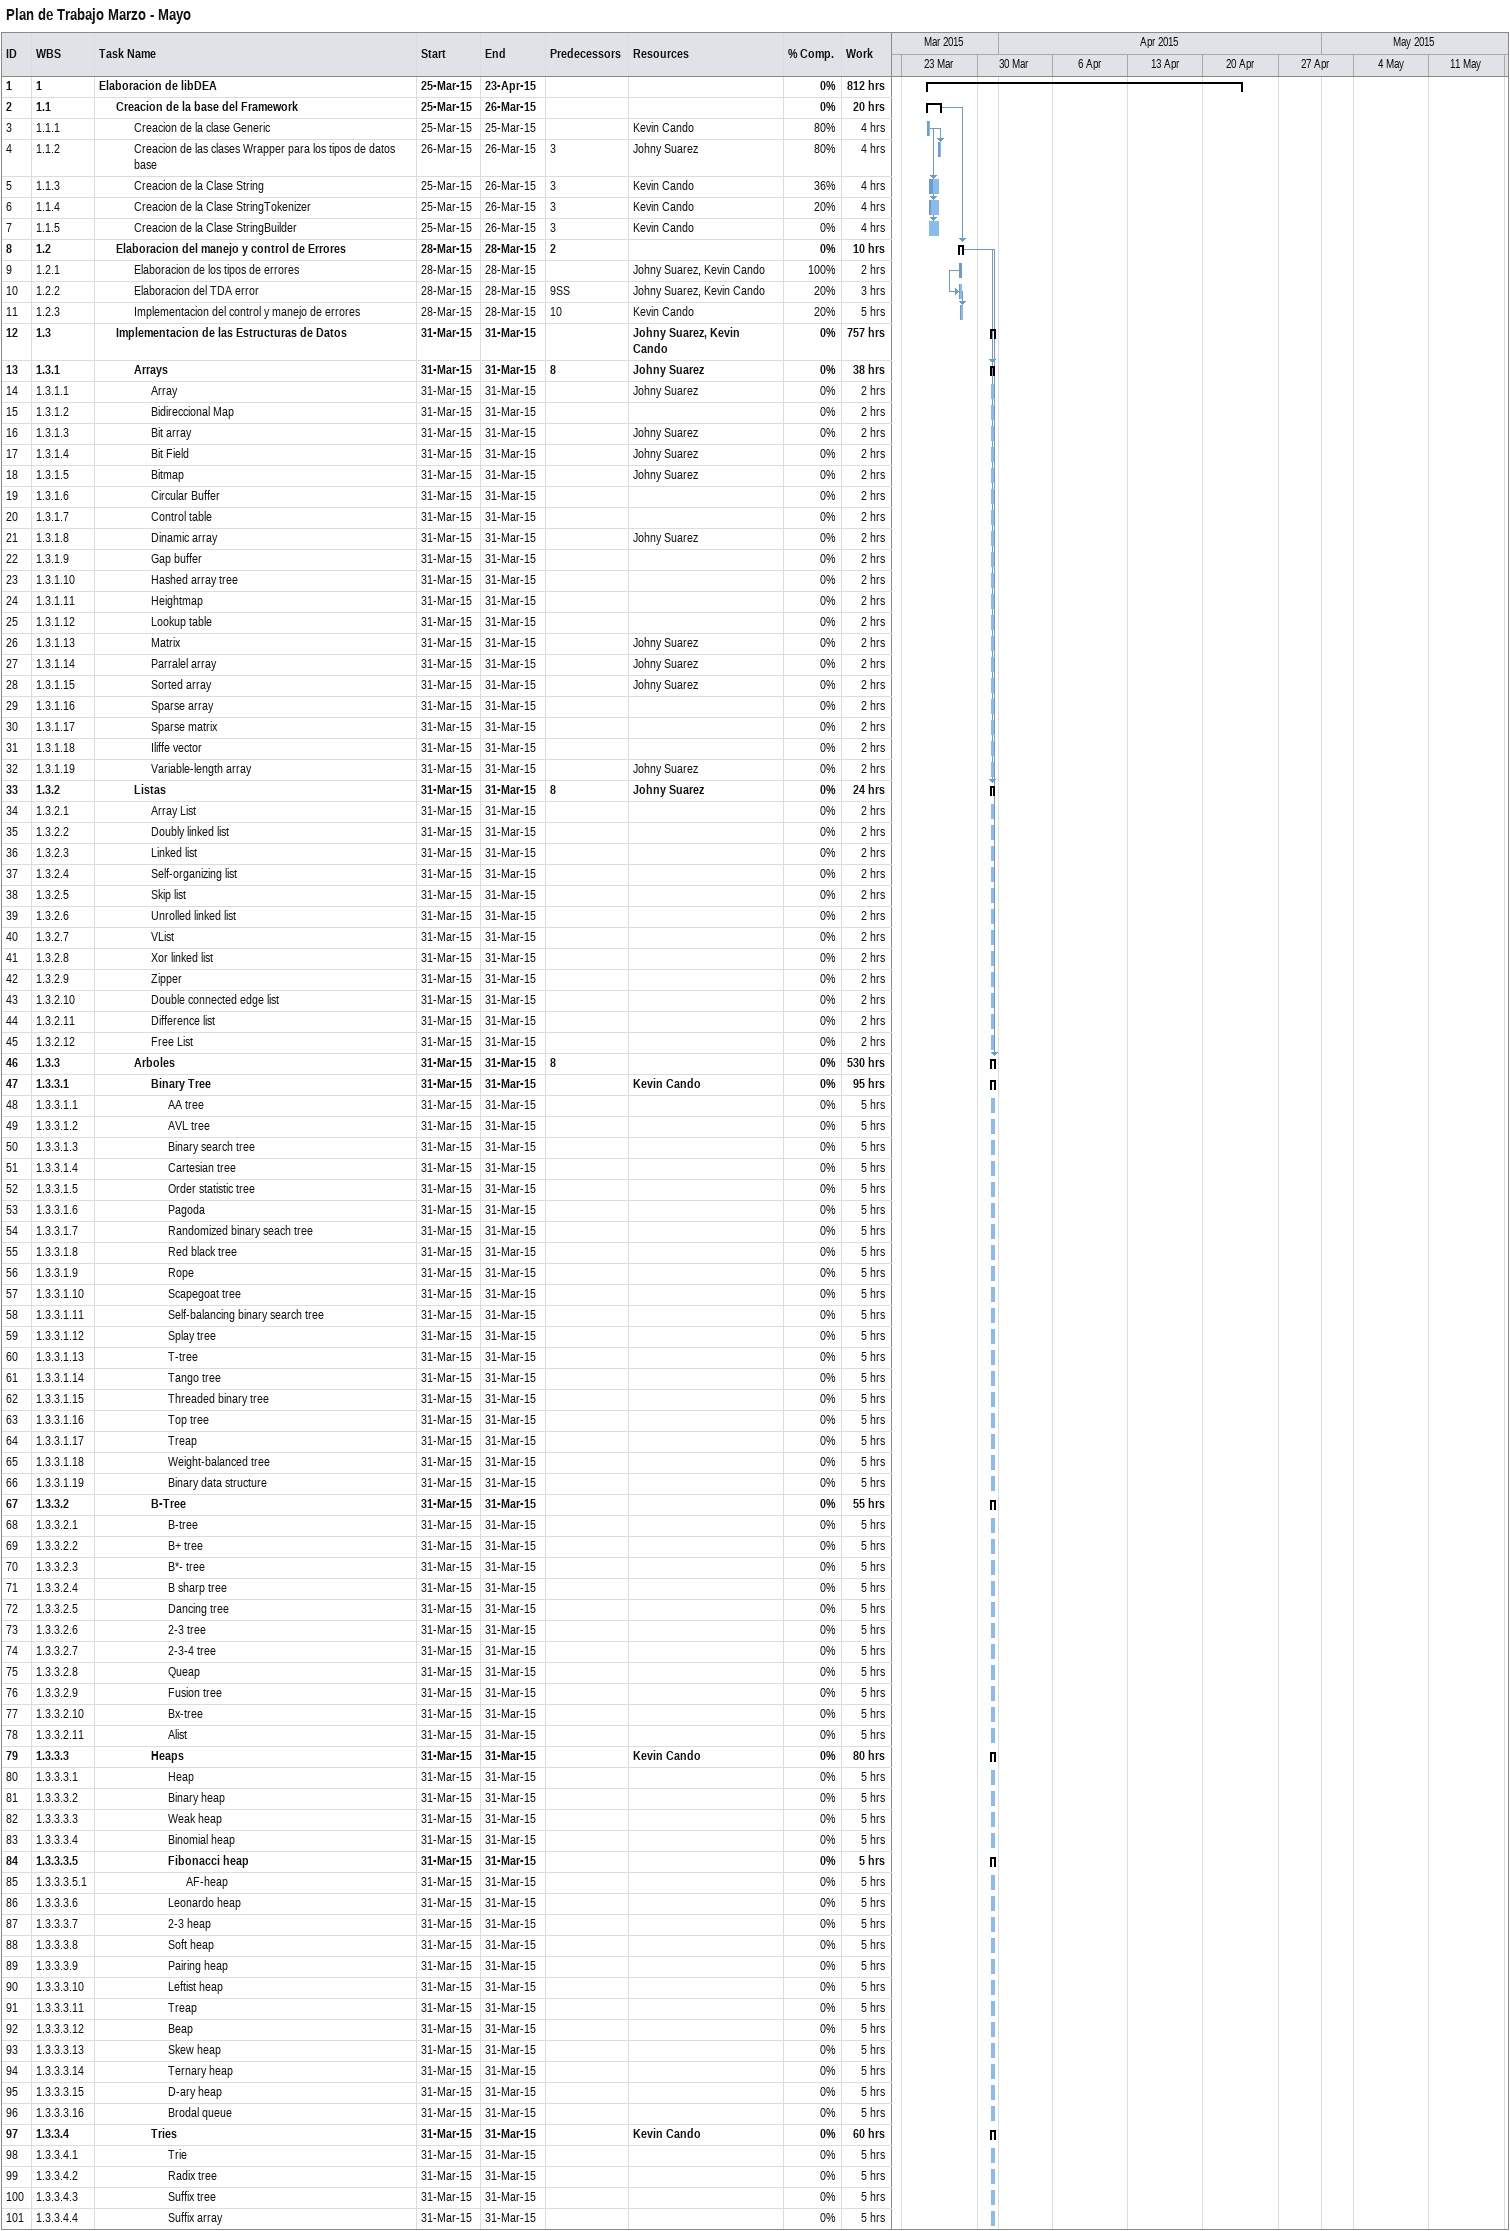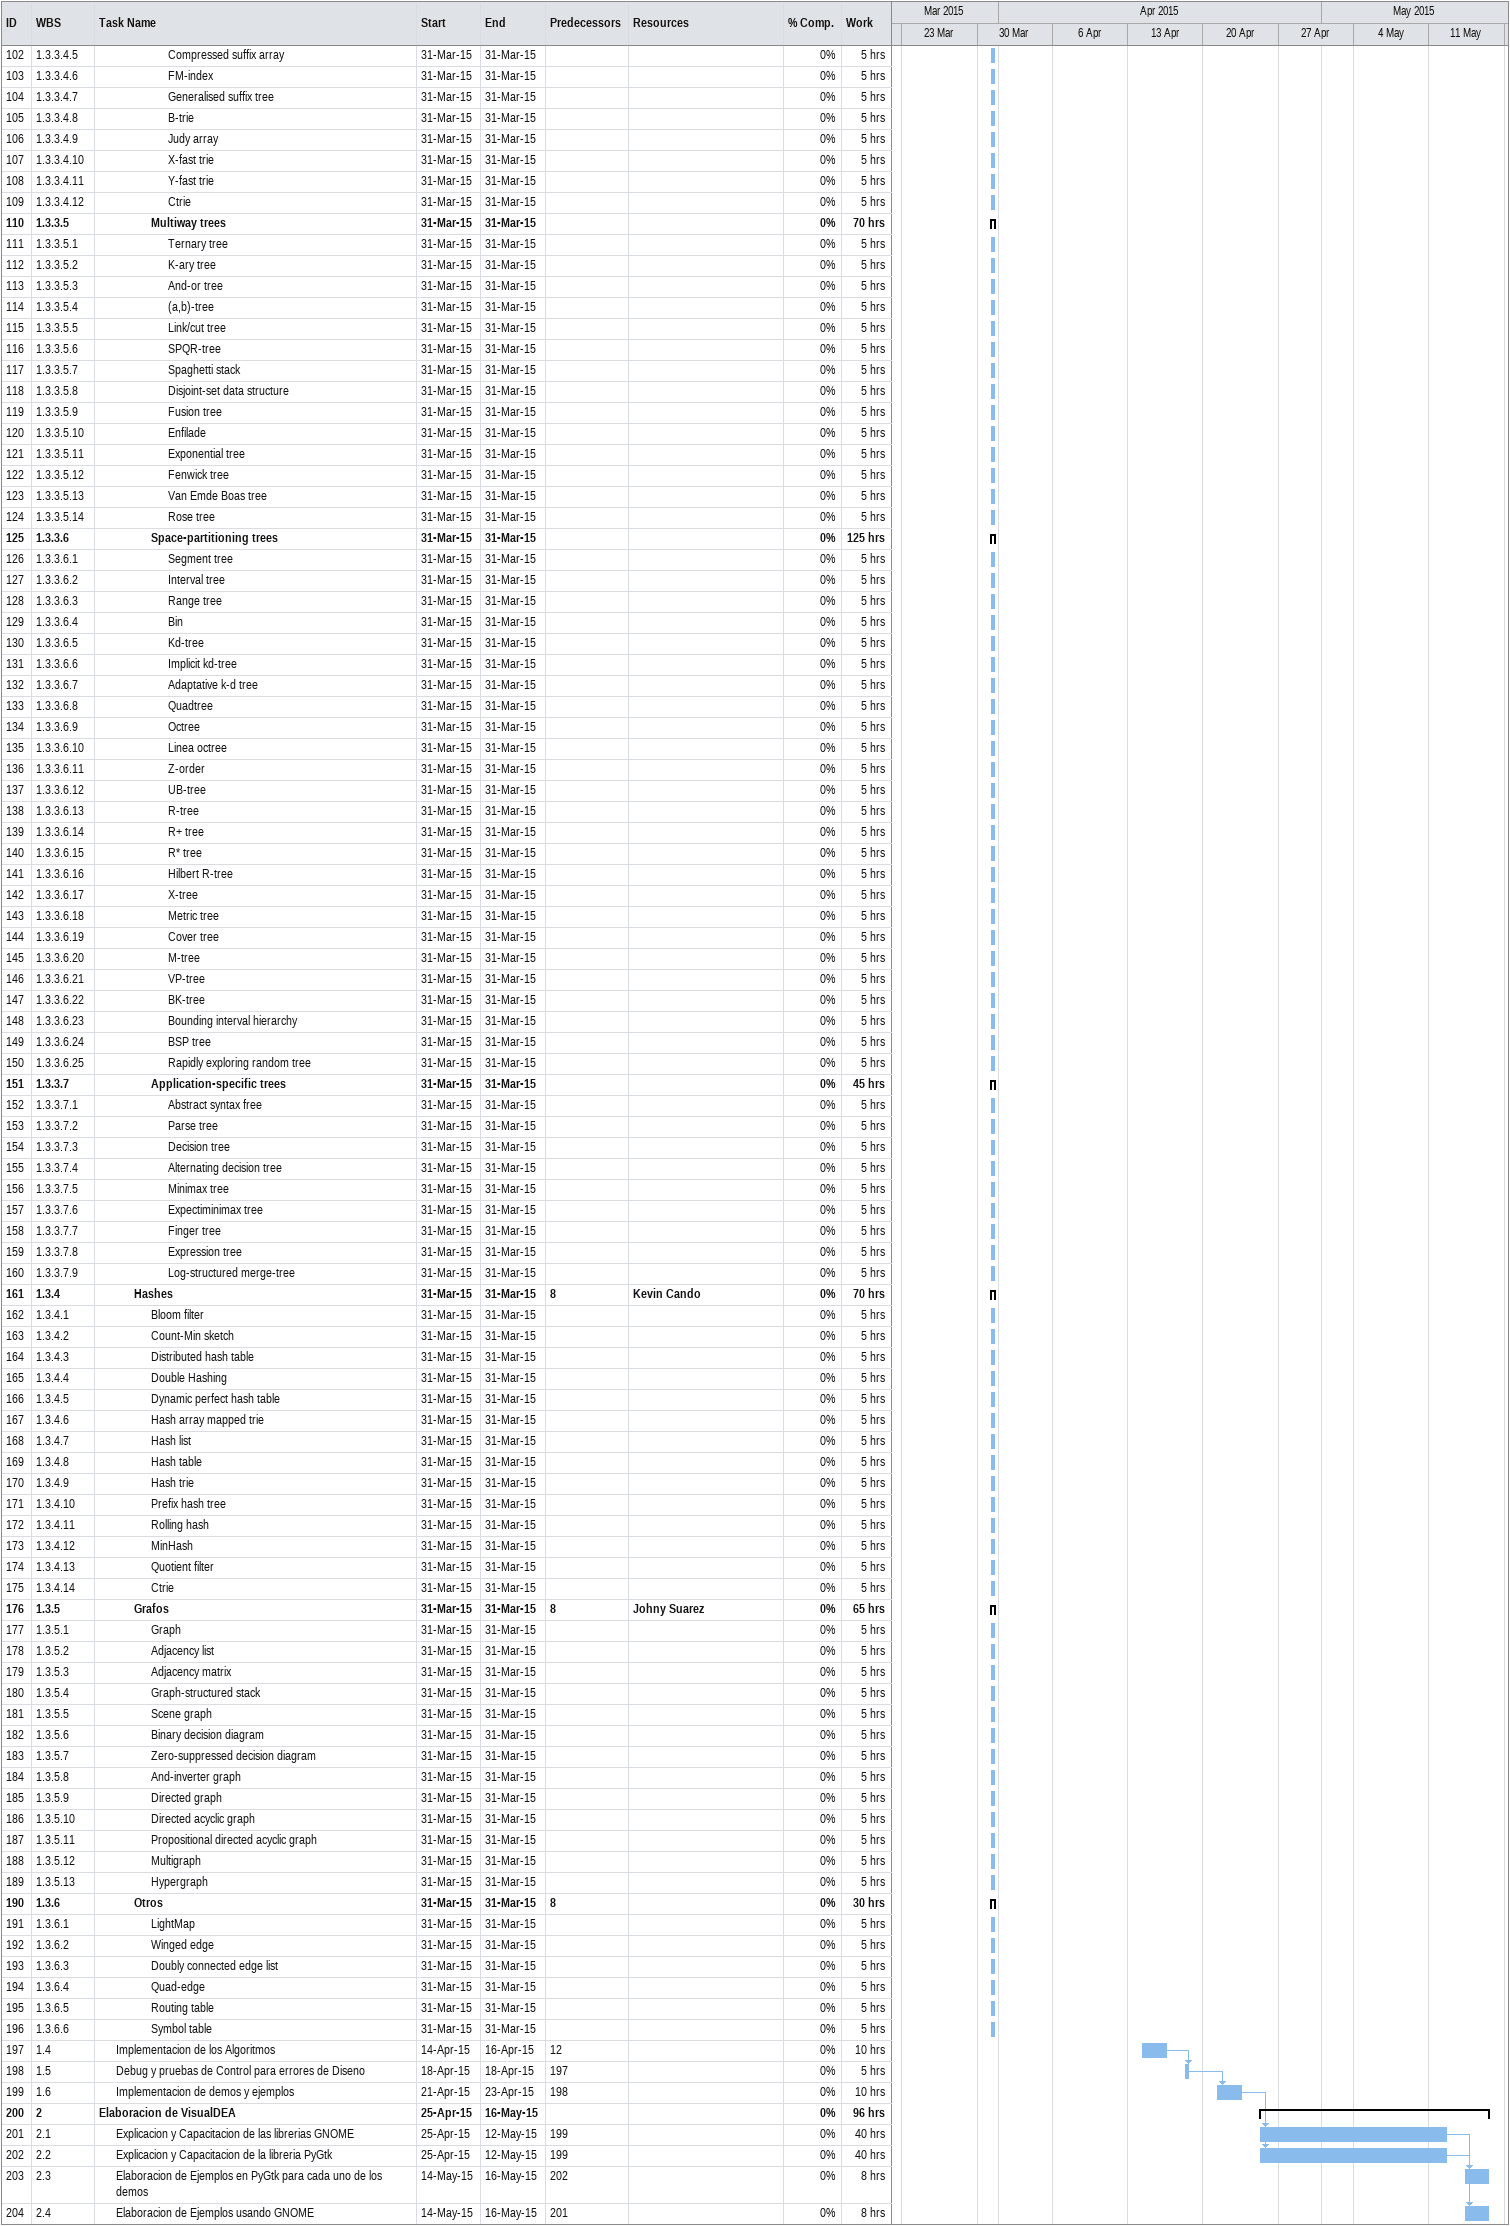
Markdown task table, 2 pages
Plan de Trabajo Marzo - Mayo

| ID | WBS | Task | Start | Finish | Predecessors | Resources | % complete | Work (h) |
|---|---|---|---|---|---|---|---|---|
| 1 | 1 | **Elaboracion de libDEA** | 2015-03-25 | 2015-04-23 |  |  | 0 | 812 |
| 2 | 1.1 | **Creacion de la base del Framework** | 2015-03-25 | 2015-03-26 |  |  | 0 | 20 |
| 3 | 1.1.1 | Creacion de la clase Generic | 2015-03-25 | 2015-03-25 |  | Kevin Cando | 80 | 4 |
| 4 | 1.1.2 | Creacion de las clases Wrapper para los tipos de datos base | 2015-03-26 | 2015-03-26 | 3 | Johny Suarez | 80 | 4 |
| 5 | 1.1.3 | Creacion de la Clase String | 2015-03-25 | 2015-03-26 | 3 | Kevin Cando | 36 | 4 |
| 6 | 1.1.4 | Creacion de la Clase StringTokenizer | 2015-03-25 | 2015-03-26 | 3 | Kevin Cando | 20 | 4 |
| 7 | 1.1.5 | Creacion de la Clase StringBuilder | 2015-03-25 | 2015-03-26 | 3 | Kevin Cando | 0 | 4 |
| 8 | 1.2 | **Elaboracion del manejo y control de Errores** | 2015-03-28 | 2015-03-28 | 2 |  | 0 | 10 |
| 9 | 1.2.1 | Elaboracion de los tipos de errores | 2015-03-28 | 2015-03-28 |  | Johny Suarez, Kevin Cando | 100 | 2 |
| 10 | 1.2.2 | Elaboracion del TDA error | 2015-03-28 | 2015-03-28 | 9SS | Johny Suarez, Kevin Cando | 20 | 3 |
| 11 | 1.2.3 | Implementacion del control y manejo de errores | 2015-03-28 | 2015-03-28 | 10 | Kevin Cando | 20 | 5 |
| 12 | 1.3 | **Implementacion de las Estructuras de Datos** | 2015-03-31 | 2015-03-31 |  | Johny Suarez, Kevin Cando | 0 | 757 |
| 13 | 1.3.1 | **Arrays** | 2015-03-31 | 2015-03-31 | 8 | Johny Suarez | 0 | 38 |
| 14 | 1.3.1.1 | Array | 2015-03-31 | 2015-03-31 |  | Johny Suarez | 0 | 2 |
| 15 | 1.3.1.2 | Bidireccional Map | 2015-03-31 | 2015-03-31 |  |  | 0 | 2 |
| 16 | 1.3.1.3 | Bit array | 2015-03-31 | 2015-03-31 |  | Johny Suarez | 0 | 2 |
| 17 | 1.3.1.4 | Bit Field | 2015-03-31 | 2015-03-31 |  | Johny Suarez | 0 | 2 |
| 18 | 1.3.1.5 | Bitmap | 2015-03-31 | 2015-03-31 |  | Johny Suarez | 0 | 2 |
| 19 | 1.3.1.6 | Circular Buffer | 2015-03-31 | 2015-03-31 |  |  | 0 | 2 |
| 20 | 1.3.1.7 | Control table | 2015-03-31 | 2015-03-31 |  |  | 0 | 2 |
| 21 | 1.3.1.8 | Dinamic array | 2015-03-31 | 2015-03-31 |  | Johny Suarez | 0 | 2 |
| 22 | 1.3.1.9 | Gap buffer | 2015-03-31 | 2015-03-31 |  |  | 0 | 2 |
| 23 | 1.3.1.10 | Hashed array tree | 2015-03-31 | 2015-03-31 |  |  | 0 | 2 |
| 24 | 1.3.1.11 | Heightmap | 2015-03-31 | 2015-03-31 |  |  | 0 | 2 |
| 25 | 1.3.1.12 | Lookup table | 2015-03-31 | 2015-03-31 |  |  | 0 | 2 |
| 26 | 1.3.1.13 | Matrix | 2015-03-31 | 2015-03-31 |  | Johny Suarez | 0 | 2 |
| 27 | 1.3.1.14 | Parralel array | 2015-03-31 | 2015-03-31 |  | Johny Suarez | 0 | 2 |
| 28 | 1.3.1.15 | Sorted array | 2015-03-31 | 2015-03-31 |  | Johny Suarez | 0 | 2 |
| 29 | 1.3.1.16 | Sparse array | 2015-03-31 | 2015-03-31 |  |  | 0 | 2 |
| 30 | 1.3.1.17 | Sparse matrix | 2015-03-31 | 2015-03-31 |  |  | 0 | 2 |
| 31 | 1.3.1.18 | Iliffe vector | 2015-03-31 | 2015-03-31 |  |  | 0 | 2 |
| 32 | 1.3.1.19 | Variable-length array | 2015-03-31 | 2015-03-31 |  | Johny Suarez | 0 | 2 |
| 33 | 1.3.2 | **Listas** | 2015-03-31 | 2015-03-31 | 8 | Johny Suarez | 0 | 24 |
| 34 | 1.3.2.1 | Array List | 2015-03-31 | 2015-03-31 |  |  | 0 | 2 |
| 35 | 1.3.2.2 | Doubly linked list | 2015-03-31 | 2015-03-31 |  |  | 0 | 2 |
| 36 | 1.3.2.3 | Linked list | 2015-03-31 | 2015-03-31 |  |  | 0 | 2 |
| 37 | 1.3.2.4 | Self-organizing list | 2015-03-31 | 2015-03-31 |  |  | 0 | 2 |
| 38 | 1.3.2.5 | Skip list | 2015-03-31 | 2015-03-31 |  |  | 0 | 2 |
| 39 | 1.3.2.6 | Unrolled linked list | 2015-03-31 | 2015-03-31 |  |  | 0 | 2 |
| 40 | 1.3.2.7 | VList | 2015-03-31 | 2015-03-31 |  |  | 0 | 2 |
| 41 | 1.3.2.8 | Xor linked list | 2015-03-31 | 2015-03-31 |  |  | 0 | 2 |
| 42 | 1.3.2.9 | Zipper | 2015-03-31 | 2015-03-31 |  |  | 0 | 2 |
| 43 | 1.3.2.10 | Double connected edge list | 2015-03-31 | 2015-03-31 |  |  | 0 | 2 |
| 44 | 1.3.2.11 | Difference list | 2015-03-31 | 2015-03-31 |  |  | 0 | 2 |
| 45 | 1.3.2.12 | Free List | 2015-03-31 | 2015-03-31 |  |  | 0 | 2 |
| 46 | 1.3.3 | **Arboles** | 2015-03-31 | 2015-03-31 | 8 |  | 0 | 530 |
| 47 | 1.3.3.1 | **Binary Tree** | 2015-03-31 | 2015-03-31 |  | Kevin Cando | 0 | 95 |
| 48 | 1.3.3.1.1 | AA tree | 2015-03-31 | 2015-03-31 |  |  | 0 | 5 |
| 49 | 1.3.3.1.2 | AVL tree | 2015-03-31 | 2015-03-31 |  |  | 0 | 5 |
| 50 | 1.3.3.1.3 | Binary search tree | 2015-03-31 | 2015-03-31 |  |  | 0 | 5 |
| 51 | 1.3.3.1.4 | Cartesian tree | 2015-03-31 | 2015-03-31 |  |  | 0 | 5 |
| 52 | 1.3.3.1.5 | Order statistic tree | 2015-03-31 | 2015-03-31 |  |  | 0 | 5 |
| 53 | 1.3.3.1.6 | Pagoda | 2015-03-31 | 2015-03-31 |  |  | 0 | 5 |
| 54 | 1.3.3.1.7 | Randomized binary seach tree | 2015-03-31 | 2015-03-31 |  |  | 0 | 5 |
| 55 | 1.3.3.1.8 | Red black tree | 2015-03-31 | 2015-03-31 |  |  | 0 | 5 |
| 56 | 1.3.3.1.9 | Rope | 2015-03-31 | 2015-03-31 |  |  | 0 | 5 |
| 57 | 1.3.3.1.10 | Scapegoat tree | 2015-03-31 | 2015-03-31 |  |  | 0 | 5 |
| 58 | 1.3.3.1.11 | Self-balancing binary search tree | 2015-03-31 | 2015-03-31 |  |  | 0 | 5 |
| 59 | 1.3.3.1.12 | Splay tree | 2015-03-31 | 2015-03-31 |  |  | 0 | 5 |
| 60 | 1.3.3.1.13 | T-tree | 2015-03-31 | 2015-03-31 |  |  | 0 | 5 |
| 61 | 1.3.3.1.14 | Tango tree | 2015-03-31 | 2015-03-31 |  |  | 0 | 5 |
| 62 | 1.3.3.1.15 | Threaded binary tree | 2015-03-31 | 2015-03-31 |  |  | 0 | 5 |
| 63 | 1.3.3.1.16 | Top tree | 2015-03-31 | 2015-03-31 |  |  | 0 | 5 |
| 64 | 1.3.3.1.17 | Treap | 2015-03-31 | 2015-03-31 |  |  | 0 | 5 |
| 65 | 1.3.3.1.18 | Weight-balanced tree | 2015-03-31 | 2015-03-31 |  |  | 0 | 5 |
| 66 | 1.3.3.1.19 | Binary data structure | 2015-03-31 | 2015-03-31 |  |  | 0 | 5 |
| 67 | 1.3.3.2 | **B-Tree** | 2015-03-31 | 2015-03-31 |  |  | 0 | 55 |
| 68 | 1.3.3.2.1 | B-tree | 2015-03-31 | 2015-03-31 |  |  | 0 | 5 |
| 69 | 1.3.3.2.2 | B+ tree | 2015-03-31 | 2015-03-31 |  |  | 0 | 5 |
| 70 | 1.3.3.2.3 | B*- tree | 2015-03-31 | 2015-03-31 |  |  | 0 | 5 |
| 71 | 1.3.3.2.4 | B sharp tree | 2015-03-31 | 2015-03-31 |  |  | 0 | 5 |
| 72 | 1.3.3.2.5 | Dancing tree | 2015-03-31 | 2015-03-31 |  |  | 0 | 5 |
| 73 | 1.3.3.2.6 | 2-3 tree | 2015-03-31 | 2015-03-31 |  |  | 0 | 5 |
| 74 | 1.3.3.2.7 | 2-3-4 tree | 2015-03-31 | 2015-03-31 |  |  | 0 | 5 |
| 75 | 1.3.3.2.8 | Queap | 2015-03-31 | 2015-03-31 |  |  | 0 | 5 |
| 76 | 1.3.3.2.9 | Fusion tree | 2015-03-31 | 2015-03-31 |  |  | 0 | 5 |
| 77 | 1.3.3.2.10 | Bx-tree | 2015-03-31 | 2015-03-31 |  |  | 0 | 5 |
| 78 | 1.3.3.2.11 | Alist | 2015-03-31 | 2015-03-31 |  |  | 0 | 5 |
| 79 | 1.3.3.3 | **Heaps** | 2015-03-31 | 2015-03-31 |  | Kevin Cando | 0 | 80 |
| 80 | 1.3.3.3.1 | Heap | 2015-03-31 | 2015-03-31 |  |  | 0 | 5 |
| 81 | 1.3.3.3.2 | Binary heap | 2015-03-31 | 2015-03-31 |  |  | 0 | 5 |
| 82 | 1.3.3.3.3 | Weak heap | 2015-03-31 | 2015-03-31 |  |  | 0 | 5 |
| 83 | 1.3.3.3.4 | Binomial heap | 2015-03-31 | 2015-03-31 |  |  | 0 | 5 |
| 84 | 1.3.3.3.5 | **Fibonacci heap** | 2015-03-31 | 2015-03-31 |  |  | 0 | 5 |
| 85 | 1.3.3.3.5.1 | AF-heap | 2015-03-31 | 2015-03-31 |  |  | 0 | 5 |
| 86 | 1.3.3.3.6 | Leonardo heap | 2015-03-31 | 2015-03-31 |  |  | 0 | 5 |
| 87 | 1.3.3.3.7 | 2-3 heap | 2015-03-31 | 2015-03-31 |  |  | 0 | 5 |
| 88 | 1.3.3.3.8 | Soft heap | 2015-03-31 | 2015-03-31 |  |  | 0 | 5 |
| 89 | 1.3.3.3.9 | Pairing heap | 2015-03-31 | 2015-03-31 |  |  | 0 | 5 |
| 90 | 1.3.3.3.10 | Leftist heap | 2015-03-31 | 2015-03-31 |  |  | 0 | 5 |
| 91 | 1.3.3.3.11 | Treap | 2015-03-31 | 2015-03-31 |  |  | 0 | 5 |
| 92 | 1.3.3.3.12 | Beap | 2015-03-31 | 2015-03-31 |  |  | 0 | 5 |
| 93 | 1.3.3.3.13 | Skew heap | 2015-03-31 | 2015-03-31 |  |  | 0 | 5 |
| 94 | 1.3.3.3.14 | Ternary heap | 2015-03-31 | 2015-03-31 |  |  | 0 | 5 |
| 95 | 1.3.3.3.15 | D-ary heap | 2015-03-31 | 2015-03-31 |  |  | 0 | 5 |
| 96 | 1.3.3.3.16 | Brodal queue | 2015-03-31 | 2015-03-31 |  |  | 0 | 5 |
| 97 | 1.3.3.4 | **Tries** | 2015-03-31 | 2015-03-31 |  | Kevin Cando | 0 | 60 |
| 98 | 1.3.3.4.1 | Trie | 2015-03-31 | 2015-03-31 |  |  | 0 | 5 |
| 99 | 1.3.3.4.2 | Radix tree | 2015-03-31 | 2015-03-31 |  |  | 0 | 5 |
| 100 | 1.3.3.4.3 | Suffix tree | 2015-03-31 | 2015-03-31 |  |  | 0 | 5 |
| 101 | 1.3.3.4.4 | Suffix array | 2015-03-31 | 2015-03-31 |  |  | 0 | 5 |
| 102 | 1.3.3.4.5 | Compressed suffix array | 2015-03-31 | 2015-03-31 |  |  | 0 | 5 |
| 103 | 1.3.3.4.6 | FM-index | 2015-03-31 | 2015-03-31 |  |  | 0 | 5 |
| 104 | 1.3.3.4.7 | Generalised suffix tree | 2015-03-31 | 2015-03-31 |  |  | 0 | 5 |
| 105 | 1.3.3.4.8 | B-trie | 2015-03-31 | 2015-03-31 |  |  | 0 | 5 |
| 106 | 1.3.3.4.9 | Judy array | 2015-03-31 | 2015-03-31 |  |  | 0 | 5 |
| 107 | 1.3.3.4.10 | X-fast trie | 2015-03-31 | 2015-03-31 |  |  | 0 | 5 |
| 108 | 1.3.3.4.11 | Y-fast trie | 2015-03-31 | 2015-03-31 |  |  | 0 | 5 |
| 109 | 1.3.3.4.12 | Ctrie | 2015-03-31 | 2015-03-31 |  |  | 0 | 5 |
| 110 | 1.3.3.5 | **Multiway trees** | 2015-03-31 | 2015-03-31 |  |  | 0 | 70 |
| 111 | 1.3.3.5.1 | Ternary tree | 2015-03-31 | 2015-03-31 |  |  | 0 | 5 |
| 112 | 1.3.3.5.2 | K-ary tree | 2015-03-31 | 2015-03-31 |  |  | 0 | 5 |
| 113 | 1.3.3.5.3 | And-or tree | 2015-03-31 | 2015-03-31 |  |  | 0 | 5 |
| 114 | 1.3.3.5.4 | (a,b)-tree | 2015-03-31 | 2015-03-31 |  |  | 0 | 5 |
| 115 | 1.3.3.5.5 | Link/cut tree | 2015-03-31 | 2015-03-31 |  |  | 0 | 5 |
| 116 | 1.3.3.5.6 | SPQR-tree | 2015-03-31 | 2015-03-31 |  |  | 0 | 5 |
| 117 | 1.3.3.5.7 | Spaghetti stack | 2015-03-31 | 2015-03-31 |  |  | 0 | 5 |
| 118 | 1.3.3.5.8 | Disjoint-set data structure | 2015-03-31 | 2015-03-31 |  |  | 0 | 5 |
| 119 | 1.3.3.5.9 | Fusion tree | 2015-03-31 | 2015-03-31 |  |  | 0 | 5 |
| 120 | 1.3.3.5.10 | Enfilade | 2015-03-31 | 2015-03-31 |  |  | 0 | 5 |
| 121 | 1.3.3.5.11 | Exponential tree | 2015-03-31 | 2015-03-31 |  |  | 0 | 5 |
| 122 | 1.3.3.5.12 | Fenwick tree | 2015-03-31 | 2015-03-31 |  |  | 0 | 5 |
| 123 | 1.3.3.5.13 | Van Emde Boas tree | 2015-03-31 | 2015-03-31 |  |  | 0 | 5 |
| 124 | 1.3.3.5.14 | Rose tree | 2015-03-31 | 2015-03-31 |  |  | 0 | 5 |
| 125 | 1.3.3.6 | **Space-partitioning trees** | 2015-03-31 | 2015-03-31 |  |  | 0 | 125 |
| 126 | 1.3.3.6.1 | Segment tree | 2015-03-31 | 2015-03-31 |  |  | 0 | 5 |
| 127 | 1.3.3.6.2 | Interval tree | 2015-03-31 | 2015-03-31 |  |  | 0 | 5 |
| 128 | 1.3.3.6.3 | Range tree | 2015-03-31 | 2015-03-31 |  |  | 0 | 5 |
| 129 | 1.3.3.6.4 | Bin | 2015-03-31 | 2015-03-31 |  |  | 0 | 5 |
| 130 | 1.3.3.6.5 | Kd-tree | 2015-03-31 | 2015-03-31 |  |  | 0 | 5 |
| 131 | 1.3.3.6.6 | Implicit kd-tree | 2015-03-31 | 2015-03-31 |  |  | 0 | 5 |
| 132 | 1.3.3.6.7 | Adaptative k-d tree | 2015-03-31 | 2015-03-31 |  |  | 0 | 5 |
| 133 | 1.3.3.6.8 | Quadtree | 2015-03-31 | 2015-03-31 |  |  | 0 | 5 |
| 134 | 1.3.3.6.9 | Octree | 2015-03-31 | 2015-03-31 |  |  | 0 | 5 |
| 135 | 1.3.3.6.10 | Linea octree | 2015-03-31 | 2015-03-31 |  |  | 0 | 5 |
| 136 | 1.3.3.6.11 | Z-order | 2015-03-31 | 2015-03-31 |  |  | 0 | 5 |
| 137 | 1.3.3.6.12 | UB-tree | 2015-03-31 | 2015-03-31 |  |  | 0 | 5 |
| 138 | 1.3.3.6.13 | R-tree | 2015-03-31 | 2015-03-31 |  |  | 0 | 5 |
| 139 | 1.3.3.6.14 | R+ tree | 2015-03-31 | 2015-03-31 |  |  | 0 | 5 |
| 140 | 1.3.3.6.15 | R* tree | 2015-03-31 | 2015-03-31 |  |  | 0 | 5 |
| 141 | 1.3.3.6.16 | Hilbert R-tree | 2015-03-31 | 2015-03-31 |  |  | 0 | 5 |
| 142 | 1.3.3.6.17 | X-tree | 2015-03-31 | 2015-03-31 |  |  | 0 | 5 |
| 143 | 1.3.3.6.18 | Metric tree | 2015-03-31 | 2015-03-31 |  |  | 0 | 5 |
| 144 | 1.3.3.6.19 | Cover tree | 2015-03-31 | 2015-03-31 |  |  | 0 | 5 |
| 145 | 1.3.3.6.20 | M-tree | 2015-03-31 | 2015-03-31 |  |  | 0 | 5 |
| 146 | 1.3.3.6.21 | VP-tree | 2015-03-31 | 2015-03-31 |  |  | 0 | 5 |
| 147 | 1.3.3.6.22 | BK-tree | 2015-03-31 | 2015-03-31 |  |  | 0 | 5 |
| 148 | 1.3.3.6.23 | Bounding interval hierarchy | 2015-03-31 | 2015-03-31 |  |  | 0 | 5 |
| 149 | 1.3.3.6.24 | BSP tree | 2015-03-31 | 2015-03-31 |  |  | 0 | 5 |
| 150 | 1.3.3.6.25 | Rapidly exploring random tree | 2015-03-31 | 2015-03-31 |  |  | 0 | 5 |
| 151 | 1.3.3.7 | **Application-specific trees** | 2015-03-31 | 2015-03-31 |  |  | 0 | 45 |
| 152 | 1.3.3.7.1 | Abstract syntax free | 2015-03-31 | 2015-03-31 |  |  | 0 | 5 |
| 153 | 1.3.3.7.2 | Parse tree | 2015-03-31 | 2015-03-31 |  |  | 0 | 5 |
| 154 | 1.3.3.7.3 | Decision tree | 2015-03-31 | 2015-03-31 |  |  | 0 | 5 |
| 155 | 1.3.3.7.4 | Alternating decision tree | 2015-03-31 | 2015-03-31 |  |  | 0 | 5 |
| 156 | 1.3.3.7.5 | Minimax tree | 2015-03-31 | 2015-03-31 |  |  | 0 | 5 |
| 157 | 1.3.3.7.6 | Expectiminimax tree | 2015-03-31 | 2015-03-31 |  |  | 0 | 5 |
| 158 | 1.3.3.7.7 | Finger tree | 2015-03-31 | 2015-03-31 |  |  | 0 | 5 |
| 159 | 1.3.3.7.8 | Expression tree | 2015-03-31 | 2015-03-31 |  |  | 0 | 5 |
| 160 | 1.3.3.7.9 | Log-structured merge-tree | 2015-03-31 | 2015-03-31 |  |  | 0 | 5 |
| 161 | 1.3.4 | **Hashes** | 2015-03-31 | 2015-03-31 | 8 | Kevin Cando | 0 | 70 |
| 162 | 1.3.4.1 | Bloom filter | 2015-03-31 | 2015-03-31 |  |  | 0 | 5 |
| 163 | 1.3.4.2 | Count-Min sketch | 2015-03-31 | 2015-03-31 |  |  | 0 | 5 |
| 164 | 1.3.4.3 | Distributed hash table | 2015-03-31 | 2015-03-31 |  |  | 0 | 5 |
| 165 | 1.3.4.4 | Double Hashing | 2015-03-31 | 2015-03-31 |  |  | 0 | 5 |
| 166 | 1.3.4.5 | Dynamic perfect hash table | 2015-03-31 | 2015-03-31 |  |  | 0 | 5 |
| 167 | 1.3.4.6 | Hash array mapped trie | 2015-03-31 | 2015-03-31 |  |  | 0 | 5 |
| 168 | 1.3.4.7 | Hash list | 2015-03-31 | 2015-03-31 |  |  | 0 | 5 |
| 169 | 1.3.4.8 | Hash table | 2015-03-31 | 2015-03-31 |  |  | 0 | 5 |
| 170 | 1.3.4.9 | Hash trie | 2015-03-31 | 2015-03-31 |  |  | 0 | 5 |
| 171 | 1.3.4.10 | Prefix hash tree | 2015-03-31 | 2015-03-31 |  |  | 0 | 5 |
| 172 | 1.3.4.11 | Rolling hash | 2015-03-31 | 2015-03-31 |  |  | 0 | 5 |
| 173 | 1.3.4.12 | MinHash | 2015-03-31 | 2015-03-31 |  |  | 0 | 5 |
| 174 | 1.3.4.13 | Quotient filter | 2015-03-31 | 2015-03-31 |  |  | 0 | 5 |
| 175 | 1.3.4.14 | Ctrie | 2015-03-31 | 2015-03-31 |  |  | 0 | 5 |
| 176 | 1.3.5 | **Grafos** | 2015-03-31 | 2015-03-31 | 8 | Johny Suarez | 0 | 65 |
| 177 | 1.3.5.1 | Graph | 2015-03-31 | 2015-03-31 |  |  | 0 | 5 |
| 178 | 1.3.5.2 | Adjacency list | 2015-03-31 | 2015-03-31 |  |  | 0 | 5 |
| 179 | 1.3.5.3 | Adjacency matrix | 2015-03-31 | 2015-03-31 |  |  | 0 | 5 |
| 180 | 1.3.5.4 | Graph-structured stack | 2015-03-31 | 2015-03-31 |  |  | 0 | 5 |
| 181 | 1.3.5.5 | Scene graph | 2015-03-31 | 2015-03-31 |  |  | 0 | 5 |
| 182 | 1.3.5.6 | Binary decision diagram | 2015-03-31 | 2015-03-31 |  |  | 0 | 5 |
| 183 | 1.3.5.7 | Zero-suppressed decision diagram | 2015-03-31 | 2015-03-31 |  |  | 0 | 5 |
| 184 | 1.3.5.8 | And-inverter graph | 2015-03-31 | 2015-03-31 |  |  | 0 | 5 |
| 185 | 1.3.5.9 | Directed graph | 2015-03-31 | 2015-03-31 |  |  | 0 | 5 |
| 186 | 1.3.5.10 | Directed acyclic graph | 2015-03-31 | 2015-03-31 |  |  | 0 | 5 |
| 187 | 1.3.5.11 | Propositional directed acyclic graph | 2015-03-31 | 2015-03-31 |  |  | 0 | 5 |
| 188 | 1.3.5.12 | Multigraph | 2015-03-31 | 2015-03-31 |  |  | 0 | 5 |
| 189 | 1.3.5.13 | Hypergraph | 2015-03-31 | 2015-03-31 |  |  | 0 | 5 |
| 190 | 1.3.6 | **Otros** | 2015-03-31 | 2015-03-31 | 8 |  | 0 | 30 |
| 191 | 1.3.6.1 | LightMap | 2015-03-31 | 2015-03-31 |  |  | 0 | 5 |
| 192 | 1.3.6.2 | Winged edge | 2015-03-31 | 2015-03-31 |  |  | 0 | 5 |
| 193 | 1.3.6.3 | Doubly connected edge list | 2015-03-31 | 2015-03-31 |  |  | 0 | 5 |
| 194 | 1.3.6.4 | Quad-edge | 2015-03-31 | 2015-03-31 |  |  | 0 | 5 |
| 195 | 1.3.6.5 | Routing table | 2015-03-31 | 2015-03-31 |  |  | 0 | 5 |
| 196 | 1.3.6.6 | Symbol table | 2015-03-31 | 2015-03-31 |  |  | 0 | 5 |
| 197 | 1.4 | Implementacion de los Algoritmos | 2015-04-14 | 2015-04-16 | 12 |  | 0 | 10 |
| 198 | 1.5 | Debug y pruebas de Control para errores de Diseno | 2015-04-18 | 2015-04-18 | 197 |  | 0 | 5 |
| 199 | 1.6 | Implementacion de demos y ejemplos | 2015-04-21 | 2015-04-23 | 198 |  | 0 | 10 |
| 200 | 2 | **Elaboracion de VisualDEA** | 2015-04-25 | 2015-05-16 |  |  | 0 | 96 |
| 201 | 2.1 | Explicacion y Capacitacion de las librerias GNOME | 2015-04-25 | 2015-05-12 | 199 |  | 0 | 40 |
| 202 | 2.2 | Explicacion y Capacitacion de la libreria PyGtk | 2015-04-25 | 2015-05-12 | 199 |  | 0 | 40 |
| 203 | 2.3 | Elaboracion de Ejemplos en PyGtk para cada uno de los demos | 2015-05-14 | 2015-05-16 | 202 |  | 0 | 8 |
| 204 | 2.4 | Elaboracion de Ejemplos usando GNOME | 2015-05-14 | 2015-05-16 | 201 |  | 0 | 8 |
